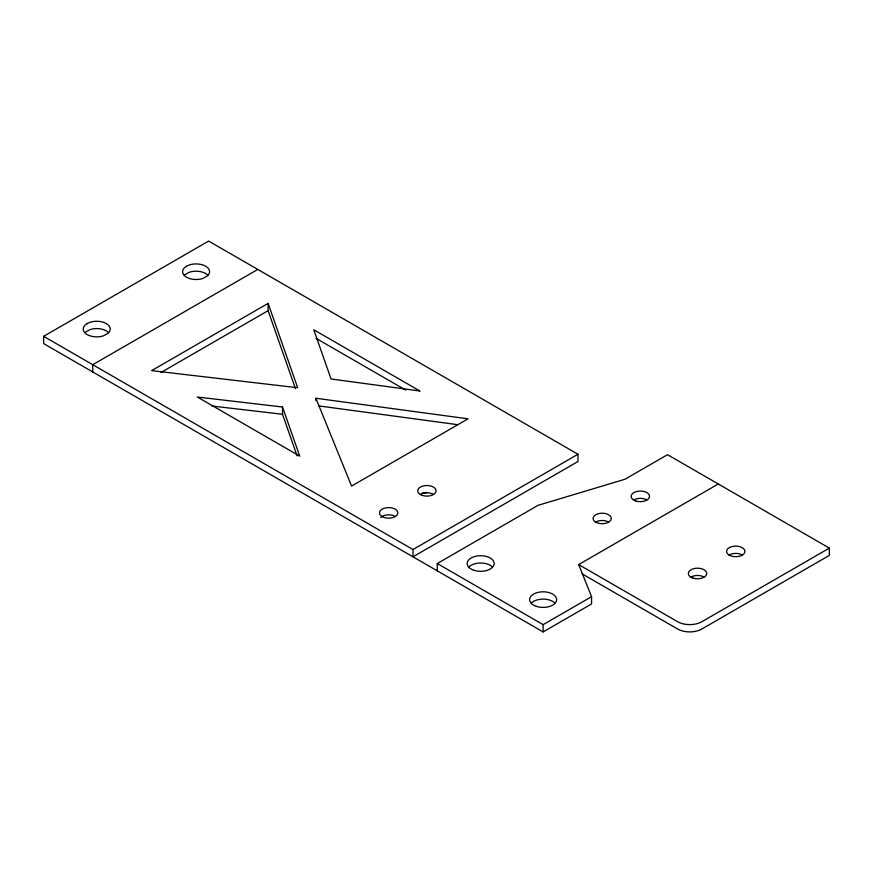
<?xml version="1.0" encoding="UTF-8"?>
<svg xmlns="http://www.w3.org/2000/svg" width="873" height="873" viewBox="0 0 873 873"><rect width="100%" height="100%" fill="white"/><g stroke="black" fill="none" stroke-linecap="round" stroke-linejoin="round"><path stroke-width="1.31" d="M577.97 454.244L412.994 549.532L412.994 556.799L577.97 461.511L577.97 454.244L208.647 241.068L43.65 336.323L43.65 343.613L543.126 631.932L591.567 603.952L591.578 596.674L578.668 564.58L718.272 483.98M92.745 371.996L92.745 364.707L43.65 336.323M295.434 388.616L268.109 310.657L268.109 303.389L151.629 370.632L297.682 387.743L268.109 303.389M315.884 400.663L315.884 398.241L468.048 418.822L351.568 486.075L315.884 398.241M85.03 332.449L89.974 329.601A13.51 7.802 0 0 1 108.427 332.46M184.378 275.093L189.321 272.245A13.51 7.802 0 0 1 207.774 275.104M257.764 269.441L92.745 364.707L412.994 549.532M161.047 372.465L268.109 310.657M437.264 570.811L437.264 563.532L538.041 505.336L624.992 479.244L667.529 454.68L829.35 548.113L829.35 555.392L701.881 628.996A17.154 9.909 0 0 1 677.612 628.996L582.204 573.91M543.126 631.932L543.126 624.642L591.578 596.674M829.35 548.113L701.881 621.707A17.154 9.909 0 0 1 677.612 621.707L578.668 564.58M427.181 492.427L421.855 493.365M282.514 407.004L197.353 397.029L299.734 456.143L282.514 407.004L282.514 414.271L297.082 455.848M212.215 406.043L282.514 414.271M318.569 405.88L457.277 424.627M316.146 338.397L405.705 390.089M437.264 563.532L543.126 624.642M420.393 494.347A9.188 5.303 0 0 1 433.39 494.347M380.726 517.482A9.188 5.303 0 0 1 395.174 516.39M729.239 554.933A9.188 5.303 0 0 1 742.236 554.933M468.954 566.904A13.51 7.802 0 0 1 492.35 566.904M633.853 499.891A9.188 5.303 0 0 1 646.849 499.891M691.023 577.02A9.188 5.303 0 0 1 704.02 577.02M531.417 602.992A13.51 7.802 0 0 1 543.126 599.096A13.51 7.802 0 0 1 554.824 602.992M595.768 522.032A9.101 5.249 0 0 1 608.634 522.032M87.18 323.556L85.03 325.171A13.51 7.802 0 0 0 87.18 334.588A13.51 7.802 0 0 0 103.483 335.832L108.438 332.973A13.51 7.802 0 0 0 106.288 323.556A13.51 7.802 0 0 0 89.974 322.312L87.18 323.556M186.527 266.2L184.378 267.815A13.51 7.802 0 0 0 186.527 277.232A13.51 7.802 0 0 0 202.842 278.476L207.785 275.617A13.51 7.802 0 0 0 205.635 266.2A13.51 7.802 0 0 0 189.321 264.956L186.527 266.2M419.837 390.984L331.042 378.98L313.789 329.765L419.837 390.984M382.178 516.62A9.188 5.303 0 0 0 397.553 514.241A9.188 5.303 0 0 0 386.303 507.748A9.188 5.303 0 0 0 382.178 516.62M422.303 495.395A9.188 5.303 0 0 0 436.085 490.801A9.188 5.303 0 0 0 422.303 486.206A9.188 5.303 0 0 0 422.303 495.395M536.36 606.364A13.51 7.802 0 0 0 556.636 599.609A13.51 7.802 0 0 0 536.371 592.854A13.51 7.802 0 0 0 536.36 606.364M635.751 500.949A9.188 5.303 0 0 0 649.534 496.355A9.188 5.303 0 0 0 635.751 491.761A9.188 5.303 0 0 0 635.751 500.949M692.933 578.079A9.188 5.303 0 0 0 706.715 573.485A9.188 5.303 0 0 0 692.933 568.89A9.188 5.303 0 0 0 692.933 578.079M473.897 570.276A13.51 7.802 0 0 0 494.162 563.521A13.51 7.802 0 0 0 473.897 556.767A13.51 7.802 0 0 0 473.897 570.276M729.239 555.152A9.188 5.303 0 0 0 744.614 552.773A9.188 5.303 0 0 0 733.364 546.28A9.188 5.303 0 0 0 729.239 555.152M595.768 522.174A9.101 5.249 0 0 0 610.98 519.817A9.101 5.249 0 0 0 599.838 513.379A9.101 5.249 0 0 0 595.768 522.174"/></g></svg>
